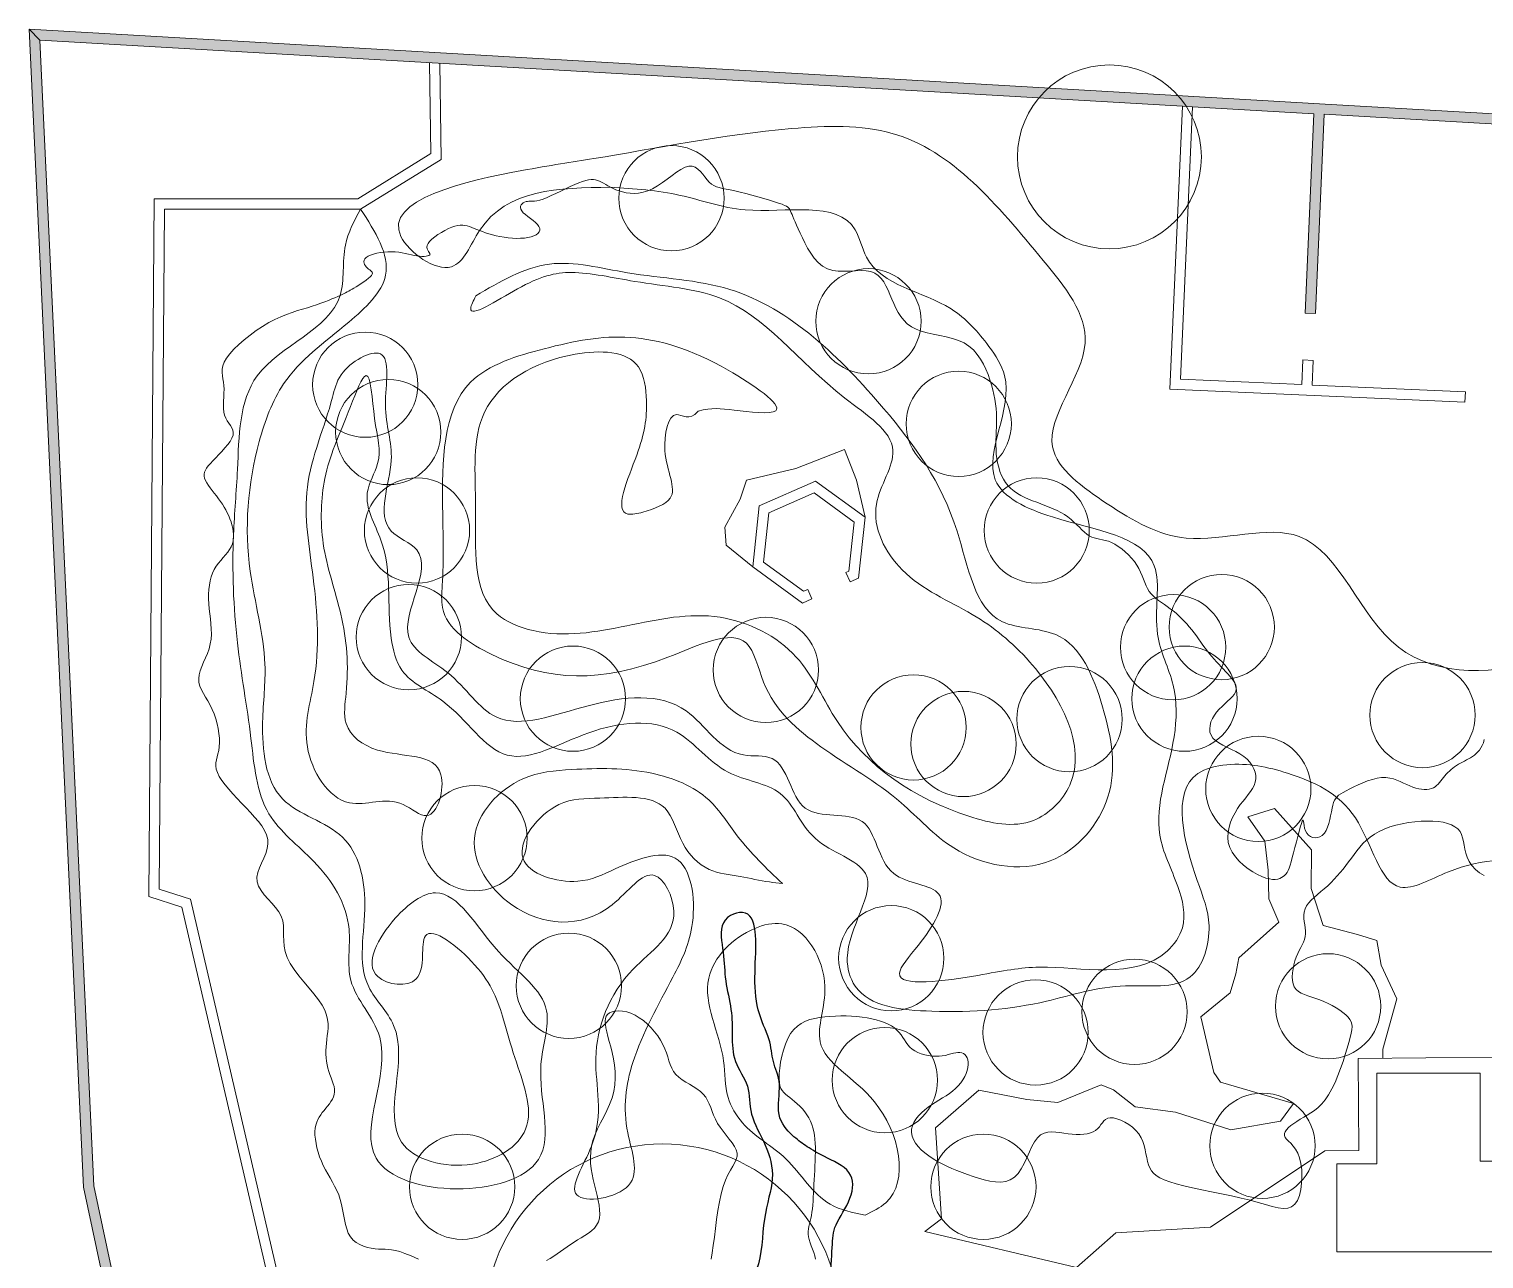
# Model space of a CAD drawing. Header units: inches. Extents: x -96184 to 48361, y -29700 to 243426.
# Drawn here: x -96184 to -58536, y 177492 to 209317 of the extents above; entities that cross this region are included whole.
import ezdxf

# ---------------------------------------------------------------- set-up
doc = ezdxf.new("R2010")
doc.units = ezdxf.units.IN
doc.header["$MEASUREMENT"] = 0
for name, color, linetype, lineweight in [('archi', 7, 'Continuous', 0), ('archiw', 255, 'Continuous', 0), ('plant', 3, 'Continuous', 0), ('road', 50, 'Continuous', 0), ('rock', 30, 'Continuous', 0)]:
    doc.layers.add(name, color=color, linetype=linetype, lineweight=lineweight)
doc.layers.add('water', color=130, linetype='Continuous')

msp = doc.modelspace()

# ---------------------------------------------------------------- hatches: boundary and pattern name
at = {"layer": 'archiw'}
h = msp.add_hatch(color=256, dxfattribs=at)
h.dxf.hatch_style = 1
edge = h.paths.add_edge_path()
edge.add_line((-55001, 125213), (-48668, 126040))
edge.add_line((-48668, 126040), (-47191, 125026))
edge.add_line((-47191, 125026), (-46101, 119827))
edge.add_line((-46101, 119827), (-45840, 119882))
edge.add_line((-45840, 119882), (-46951, 125185))
edge.add_line((-46951, 125185), (-48601, 126319))
edge.add_line((-48601, 126319), (-54906, 125495))
edge.add_line((-54906, 125495), (-55171, 125454))
edge.add_spline(control_points=[(-55171, 125454), (-55175, 125456), (-55179, 125457), (-55184, 125458)], knot_values=[0, 0, 0, 0, 13.502773, 13.502773, 13.502773, 13.502773], degree=3, periodic=0)
edge.add_line((-55184, 125458), (-81520, 122017))
edge.add_line((-81520, 122017), (-82282, 122017))
edge.add_line((-82282, 122017), (-94510, 179383))
edge.add_line((-94510, 179383), (-95903, 209033))
edge.add_line((-95903, 209033), (-96184, 209317))
edge.add_line((-96184, 209317), (-94776, 179349))
edge.add_line((-94776, 179349), (-82499, 121750))
edge.add_line((-82499, 121750), (-81502, 121750))
edge.add_line((-81502, 121750), (-55001, 125213))
h.paths.add_polyline_path([(-52091, 206768), (-62789, 207387), (-66193, 207584), (-85682, 208710), (-96184, 209317), (-95903, 209033), (-66340, 207324), (-66340, 207321), (-66073, 207309), (-62936, 207128), (-63165, 201967), (-62898, 201955), (-62669, 207112), (-52238, 206509), (-52461, 201491), (-52194, 201479), (-51971, 206494), (-48621, 206300), (-48354, 206285), (-42518, 205947), (-20288, 203899), (-20022, 203874), (-13073, 203234), (-12806, 203209), (-12591, 203189), (-8686, 203042), (-8419, 203032), (-3216, 202836), (-3216, 203104), (-8551, 203305), (-12574, 203456), (-12922, 203488), (-20136, 204153), (-42498, 206214), (-48474, 206559)])

# ---------------------------------------------------------------- linework, layer by layer
at = {"layer": 'archi'}
for points in [[(-95903, 209033), (-96184, 209317)], [(-12574, 203456), (-12922, 203488), (-20136, 204153), (-42498, 206214), (-48474, 206559), (-52091, 206768), (-62789, 207387), (-66193, 207584), (-85682, 208710), (-96184, 209317), (-94776, 179349), (-82499, 121750), (-81502, 121750), (-55001, 125213), (-48668, 126040), (-47191, 125026), (-46101, 119827), (-45840, 119882), (-46951, 125185), (-48601, 126319), (-54906, 125495)], [(-52238, 206509), (-62669, 207112), (-62898, 201955), (-63165, 201967), (-62936, 207128), (-66073, 207309), (-66387, 200259), (-63248, 200119), (-63219, 200756), (-62952, 200744), (-62981, 200107), (-59014, 199931), (-59026, 199664), (-63126, 199846), (-66666, 200003), (-66340, 207324), (-95903, 209033), (-94510, 179383), (-82282, 122017)], [(-88056, 168640), (-92236, 186594), (-93087, 186868), (-92947, 204926), (-87681, 204926), (-85792, 206094), (-85822, 208451)], [(-85554, 208435), (-85522, 205946), (-87605, 204658), (-92681, 204658), (-92818, 187062), (-92010, 186802), (-87726, 168402)]]:
    msp.add_lwpolyline(points, dxfattribs=at)
msp.add_lwpolyline([(-75925, 194573), (-76033, 194817), (-76140, 194769), (-77175, 195523), (-77039, 196796), (-75869, 197315), (-74834, 196561), (-74970, 195288), (-75045, 195255), (-74937, 195011), (-74721, 195107), (-74552, 196686), (-75836, 197622), (-77289, 196978), (-77457, 195398), (-76173, 194463)], close=True, dxfattribs=at)
at = {"layer": 'archiw'}
for points in [[(-95903, 209033), (-96184, 209317)], [(-96184, 209317), (-94776, 179349)], [(-52091, 206768), (-62789, 207387), (-66193, 207584), (-85682, 208710), (-96184, 209317), (-95903, 209033), (-66340, 207324), (-66340, 207321), (-66073, 207309), (-62936, 207128), (-63165, 201967), (-62898, 201955), (-62669, 207112), (-52238, 206509)], [(-94510, 179383), (-95903, 209033)], [(-94776, 179349), (-82499, 121750)], [(-82282, 122017), (-94510, 179383)]]:
    msp.add_lwpolyline(points, dxfattribs=at)
at = {"layer": 'plant'}
for centre, radius in [((-68226, 206011), 2380), ((-79561, 204940), 1362), ((-74463, 201756), 1362), ((-87484, 200115), 1362), ((-72127, 199102), 1362), ((-86889, 198890), 1362), ((-86146, 196342), 1362), ((-70109, 196342), 1362), ((-65321, 193843), 1362), ((-86358, 193582), 1362), ((-66579, 193320), 1362), ((-77118, 192733), 1362), ((-82110, 191990), 1362), ((-66285, 191990), 1362), ((-69259, 191460), 1362), ((-60125, 191566), 1362), ((-73295, 191247), 1362), ((-72003, 190817), 1362), ((-64373, 189655), 1362), ((-84659, 188381), 1362), ((-73872, 185273), 1362), ((-82216, 184560), 1362), ((-67577, 183886), 1362), ((-62568, 184029), 1362), ((-70137, 183353), 1362), ((-74038, 182119), 1362), ((-64267, 180420), 1362), ((-84978, 179359), 1362), ((-71489, 179359), 1362), ((-79792, 175881), 4585)]:
    msp.add_circle(centre, radius, dxfattribs=at)
at = {"layer": 'road'}
for points in [[(-74552, 196686), (-74772, 197648), (-75081, 198437), (-76345, 197943), (-77621, 197648), (-77784, 197150), (-78183, 196424), (-78147, 195962), (-77457, 195398)], [(-58288, 182709), (-61790, 182681), (-61771, 180297), (-62656, 180290), (-65609, 178313), (-68063, 178164), (-69079, 177273), (-73007, 178198), (-72571, 178532), (-72726, 180887), (-71609, 181858), (-70366, 181615), (-69560, 181537), (-68444, 181993), (-68123, 181867), (-67560, 181430), (-66519, 181287), (-65082, 180831), (-63801, 181054), (-63460, 181517), (-65354, 182064), (-65529, 182316), (-65859, 183753), (-65102, 184374), (-64956, 184869), (-64878, 185286), (-63846, 186209), (-64099, 186811), (-64118, 187550), (-64209, 188303), (-64643, 188930), (-63953, 189144), (-63000, 188075), (-63010, 187074), (-62699, 186121), (-61804, 185888), (-61309, 185734), (-61192, 185091), (-60792, 184225), (-61153, 182918), (-61151, 182686)], [(-58634, 180025), (-58631, 182296), (-61303, 182296), (-61303, 179952), (-62339, 179952)], [(-58634, 180025), (-56427, 180022), (-56427, 178638)], [(-62339, 179952), (-62339, 177679), (-56982, 177679)]]:
    msp.add_lwpolyline(points, dxfattribs=at)
for points, knots in [([(-47676, 196575), (-48444, 196607), (-50172, 196679), (-53013, 197240), (-54504, 194584), (-56848, 192646), (-61294, 192473), (-62618, 197052), (-66154, 195731), (-68171, 196922), (-70521, 198588), (-68128, 201141), (-70603, 204128), (-72874, 206890), (-77352, 206774), (-80660, 206086), (-83703, 205649), (-87963, 204700), (-85141, 202654), (-84264, 205181), (-82479, 205207), (-81141, 205226), (-80526, 205185), (-79328, 205106), (-77412, 204353), (-74901, 204982), (-74440, 202703), (-72494, 202472), (-71437, 201269), (-70489, 199844), (-71950, 197629), (-69336, 196429), (-66601, 196111), (-67207, 193716), (-66465, 192384), (-66499, 190580), (-67260, 188793), (-66450, 187268), (-66181, 186150), (-67248, 184631), (-69673, 185223), (-71501, 184830), (-74214, 184429), (-73008, 185747), (-72121, 187170), (-74237, 187199), (-74246, 189266), (-76446, 188674), (-76561, 190631), (-78176, 190376), (-79175, 192230), (-81667, 191955), (-84089, 190963), (-85125, 192704), (-87063, 193563), (-85413, 195717), (-87363, 196392), (-86566, 198165), (-87117, 199379), (-86704, 201373), (-88161, 200550), (-88443, 199223), (-89226, 197506), (-88768, 195011), (-88626, 192736), (-89272, 190763), (-88125, 188878), (-86720, 189582), (-85711, 188596), (-85148, 190689), (-87025, 190377), (-88117, 191207), (-87885, 192583), (-88018, 194142), (-88677, 195896), (-88609, 197889), (-88074, 198966), (-87360, 200884), (-87280, 199053), (-86993, 198207), (-87654, 197166), (-86707, 195693), (-86988, 194142), (-86583, 192494), (-85136, 191929), (-83946, 189911), (-81702, 191313), (-79432, 191542), (-78294, 189911), (-76542, 189771), (-76061, 188157), (-73754, 187582), (-75238, 185777), (-74736, 184033), (-72389, 183815), (-70131, 183997), (-68026, 184716), (-65993, 184373), (-65494, 186125), (-66139, 187652), (-66738, 189955), (-64894, 190388), (-63444, 190072), (-61622, 189255), (-61111, 186597), (-59085, 187830), (-56601, 187997), (-55945, 185543), (-54802, 185206), (-54541, 185130), (-53181, 185130), (-51822, 185130), (-50462, 185130)], [0, 0, 0, 0, 2133.043885, 4796.426306, 6624.084019, 9579.913335, 13006.552305, 16458.27042, 19078.408259, 21083.150125, 22911.207852, 25440.550937, 27594.149369, 32178.034303, 34519.485755, 39167.199492, 40863.311156, 44060.678495, 45425.823634, 46494.083201, 49694.687468, 49694.687468, 49694.687468, 51329.967365, 52874.964447, 55470.846227, 56159.838118, 58463.175822, 59700.015484, 60472.701879, 62903.388512, 64489.802467, 67112.760822, 68699.051051, 69938.118773, 71137.851042, 73449.271133, 74708.22528, 75676.619316, 76329.240896, 79311.787522, 80762.549098, 82581.789969, 83369.52035, 84649.344075, 85798.267825, 87216.731202, 88571.806486, 89959.389494, 90630.203237, 92308.454901, 94585.989401, 96741.448572, 98267.980389, 99490.609611, 101525.974006, 102262.173657, 103902.026849, 105205.512411, 106390.108004, 107423.07783, 107983.593963, 110148.517611, 112259.605419, 114672.951962, 116193.777902, 117821.978042, 119067.936417, 119679.780152, 120685.503503, 122268.728744, 123220.420337, 123929.079232, 125767.492531, 127459.749854, 128970.706292, 130743.85126, 131552.590641, 132572.290921, 133622.050849, 134339.58551, 135482.836742, 137771.877854, 138562.599647, 139751.736782, 141704.08335, 143670.694044, 145712.506169, 147227.568591, 148533.257991, 149850.084899, 151281.113565, 153291.143112, 153963.789825, 155837.496804, 158514.292812, 160386.797759, 161897.15024, 163168.082869, 164251.03558, 166736.311931, 167446.931423, 168863.98695, 170755.516807, 172672.976843, 173845.781934, 176031.734691, 178454.152168, 179168.833299, 179168.833299, 179168.833299, 179169.833299, 179169.833299, 179169.833299, 179169.833299]), ([(-80300, 196813), (-80002, 196911), (-79242, 197162), (-79906, 198212), (-79568, 199664), (-79098, 199144), (-78871, 199432), (-78511, 199524), (-78064, 199474), (-76170, 199236), (-79649, 201658), (-81817, 201382), (-85490, 200288), (-85505, 197274), (-85445, 195424), (-85574, 193914), (-83243, 192425), (-80760, 192392), (-77568, 194037), (-77152, 191910), (-75665, 190622), (-73724, 189553), (-72221, 187811), (-69689, 187308), (-67901, 189448), (-68296, 191708), (-69159, 193879), (-71643, 193735), (-72097, 196950), (-74197, 199830), (-77188, 202795), (-80480, 202877), (-82771, 203511), (-84003, 202782), (-84625, 202413), (-84686, 202290), (-84978, 201698), (-83281, 202833), (-82163, 203135), (-80306, 202699), (-77530, 202517), (-75989, 200240), (-73343, 198614), (-74627, 196906), (-73643, 195026), (-71772, 194284), (-69902, 192777), (-68518, 190272), (-70245, 188540), (-72784, 189076), (-75080, 190617), (-76178, 193286), (-79171, 194787), (-81853, 193173), (-84776, 194349), (-84525, 196882), (-84838, 199685), (-82580, 201043), (-80333, 200990), (-80154, 199455), (-80320, 198470), (-81167, 196624), (-80445, 196781), (-80300, 196813)], [0, 0, 0, 0, 714.377988, 1826.689467, 2707.261378, 3305.304819, 3305.304819, 3305.304819, 4222.258074, 5222.198804, 6675.257127, 10979.198726, 12852.457043, 15832.037482, 17651.310224, 18161.22968, 19745.081443, 23830.607204, 25687.039335, 26673.098822, 28677.075969, 30951.499629, 32567.06791, 34827.915162, 36830.881759, 38924.493922, 40924.028601, 42199.232147, 44554.13752, 47874.580729, 52394.44933, 54800.822492, 56624.309586, 58488.755969, 58488.755969, 58488.755969, 58797.76197, 59970.809309, 61287.862521, 62770.028533, 64776.950088, 68504.691289, 70158.508376, 71459.935581, 73100.861259, 75030.086983, 76757.787079, 79768.49435, 80947.165983, 82449.71733, 86214.666298, 87993.163847, 89990.862781, 94340.97207, 95272.342635, 97777.391875, 100018.222201, 102514.515991, 104015.909284, 104814.237618, 106103.3523, 107490.198145, 107840.746126, 107840.746126, 107840.746126, 107840.746126])]:
    msp.add_open_spline(points, degree=3, knots=knots, dxfattribs=at)
for points in [[(-87605, 204658), (-87999, 203728), (-88135, 202427), (-90280, 200345), (-90792, 197924), (-90894, 196240), (-90792, 193431), (-90443, 190963), (-89977, 189007), (-88813, 187773), (-87904, 186027), (-87858, 184700), (-87112, 183234), (-87204, 180099), (-83002, 180068), (-82937, 182517), (-82791, 183910), (-84037, 185449), (-85665, 186965), (-86707, 186306), (-87161, 184796), (-86164, 184737), (-85929, 185851), (-84654, 185104), (-83906, 183682), (-83613, 182700), (-83334, 180853), (-84712, 179944), (-86545, 180515), (-86751, 183535), (-87396, 184532), (-87498, 186687), (-88070, 188402), (-89625, 189398), (-90140, 191386), (-90081, 192881), (-90462, 195285), (-90228, 198642), (-89597, 200137), (-87911, 201735), (-86958, 202951), (-87605, 204658)], [(-76690, 187203), (-77857, 188441), (-78595, 189369), (-80071, 190059), (-82143, 190155), (-83405, 189917), (-84659, 188381), (-83691, 186656), (-81095, 186656), (-80000, 187417), (-79500, 186489), (-80551, 184991), (-81519, 182682), (-81631, 180409), (-82011, 179150), (-80672, 179395), (-80691, 180751), (-80560, 182575), (-79522, 184786), (-79016, 186198), (-79465, 187863), (-81019, 187583), (-81982, 187265), (-83402, 187857), (-82478, 189247), (-81412, 189416), (-79727, 189154), (-79269, 188247), (-78586, 187573), (-77781, 187386), (-77023, 187246), (-76690, 187203)], [(-74550, 178628), (-74017, 178943), (-74308, 181560), (-75713, 183111), (-75592, 184540), (-76707, 186164), (-77406, 186043), (-78598, 184758), (-78211, 182620), (-78097, 181671), (-77726, 181016), (-76596, 180076), (-75457, 178908), (-74550, 178628)]]:
    msp.add_spline(points, degree=3, dxfattribs=at)
at = {"layer": 'rock', "color": 30}
for points in [[(-58525, 190930), (-58550, 190850), (-58580, 190779), (-58614, 190716), (-58651, 190661), (-58692, 190611), (-58736, 190567), (-58782, 190528), (-58831, 190493), (-58881, 190461), (-58932, 190431), (-58985, 190403), (-59038, 190376), (-59091, 190349), (-59143, 190322), (-59195, 190293), (-59245, 190263), (-59293, 190230), (-59340, 190194), (-59385, 190157), (-59428, 190117), (-59470, 190077), (-59510, 190035), (-59548, 189991), (-59584, 189948), (-59618, 189903), (-59652, 189860), (-59686, 189818), (-59721, 189778), (-59759, 189741), (-59800, 189709), (-59844, 189682), (-59894, 189661), (-59950, 189647), (-60012, 189639), (-60078, 189639), (-60148, 189645), (-60222, 189657), (-60298, 189676), (-60376, 189701), (-60455, 189731), (-60534, 189767), (-60616, 189806), (-60699, 189845), (-60786, 189882), (-60877, 189913), (-60973, 189936), (-61075, 189949), (-61185, 189948), (-61301, 189932), (-61423, 189902), (-61547, 189862), (-61671, 189814), (-61790, 189762), (-61904, 189708), (-62008, 189655), (-62100, 189607), (-62178, 189564), (-62242, 189526), (-62295, 189489), (-62337, 189451), (-62372, 189410), (-62400, 189362), (-62424, 189305), (-62444, 189236), (-62463, 189153), (-62482, 189060), (-62502, 188961), (-62525, 188859), (-62551, 188758), (-62582, 188664), (-62620, 188578), (-62665, 188507), (-62719, 188452), (-62778, 188414), (-62842, 188393), (-62906, 188387), (-62969, 188396), (-63027, 188419), (-63079, 188457), (-63122, 188507), (-63153, 188568), (-63175, 188636), (-63190, 188704), (-63200, 188765), (-63208, 188813), (-63215, 188843), (-63225, 188848), (-63240, 188822), (-63260, 188760), (-63287, 188668), (-63318, 188553), (-63353, 188421), (-63388, 188281), (-63425, 188139), (-63460, 188002), (-63494, 187877), (-63524, 187770), (-63552, 187680), (-63578, 187605), (-63604, 187544), (-63631, 187494), (-63661, 187452), (-63693, 187418), (-63729, 187388), (-63771, 187361), (-63818, 187339), (-63873, 187322), (-63936, 187314), (-64007, 187314), (-64087, 187325), (-64178, 187349), (-64280, 187388), (-64393, 187441), (-64513, 187509), (-64635, 187590), (-64755, 187683), (-64867, 187785), (-64968, 187897), (-65051, 188015), (-65113, 188140), (-65150, 188269), (-65163, 188400), (-65155, 188533), (-65130, 188664), (-65090, 188793), (-65038, 188918), (-64977, 189036), (-64911, 189146), (-64841, 189247), (-64770, 189341), (-64700, 189428), (-64635, 189510), (-64575, 189590), (-64523, 189668), (-64482, 189747), (-64454, 189828), (-64440, 189913), (-64441, 190000), (-64457, 190088), (-64488, 190176), (-64532, 190262), (-64591, 190345), (-64664, 190423), (-64751, 190496), (-64850, 190561), (-64959, 190621), (-65072, 190677), (-65186, 190731), (-65295, 190786), (-65395, 190843), (-65482, 190904), (-65551, 190971), (-65598, 191045), (-65625, 191125), (-65632, 191210), (-65623, 191298), (-65599, 191387), (-65561, 191475), (-65511, 191561), (-65452, 191643), (-65385, 191720), (-65313, 191791), (-65240, 191859), (-65168, 191923), (-65102, 191984), (-65043, 192044), (-64995, 192102), (-64962, 192160), (-64946, 192219), (-64946, 192277), (-64959, 192336), (-64984, 192396), (-65019, 192455), (-65062, 192515), (-65111, 192575), (-65165, 192635), (-65221, 192695), (-65278, 192755), (-65337, 192817), (-65397, 192879), (-65457, 192943), (-65517, 193009), (-65577, 193077), (-65635, 193148), (-65693, 193221), (-65750, 193297), (-65806, 193376), (-65863, 193455), (-65919, 193535), (-65977, 193615), (-66036, 193695), (-66097, 193773), (-66160, 193850), (-66225, 193924), (-66292, 193997), (-66360, 194067), (-66431, 194134), (-66503, 194199), (-66577, 194260), (-66652, 194318), (-66729, 194373), (-66805, 194426), (-66880, 194477), (-66954, 194529), (-67023, 194583), (-67088, 194639), (-67147, 194699), (-67198, 194765), (-67242, 194837), (-67280, 194914), (-67314, 194997), (-67348, 195083), (-67382, 195172), (-67421, 195263), (-67465, 195355), (-67518, 195447), (-67582, 195538), (-67654, 195626), (-67734, 195711), (-67819, 195791), (-67907, 195864), (-67997, 195929), (-68086, 195985), (-68173, 196030), (-68255, 196063), (-68334, 196087), (-68409, 196104), (-68481, 196119), (-68550, 196133), (-68618, 196149), (-68683, 196172), (-68747, 196204), (-68810, 196246), (-68873, 196299), (-68938, 196359), (-69004, 196424), (-69072, 196492), (-69145, 196561), (-69221, 196629), (-69303, 196693), (-69392, 196753), (-69485, 196807), (-69583, 196857), (-69685, 196904), (-69789, 196948), (-69895, 196990), (-70001, 197031), (-70108, 197072), (-70214, 197113), (-70318, 197155), (-70418, 197200), (-70516, 197249), (-70608, 197302), (-70695, 197361), (-70775, 197427), (-70848, 197500), (-70913, 197582), (-70969, 197672), (-71018, 197768), (-71059, 197870), (-71093, 197977), (-71120, 198089), (-71140, 198202), (-71154, 198318), (-71162, 198435), (-71165, 198552), (-71164, 198671), (-71161, 198789), (-71156, 198908), (-71152, 199026), (-71149, 199145), (-71149, 199263), (-71153, 199381), (-71161, 199499), (-71174, 199618), (-71192, 199738), (-71215, 199860), (-71244, 199985), (-71278, 200112), (-71319, 200243), (-71367, 200378), (-71423, 200514), (-71487, 200648), (-71562, 200778), (-71649, 200900), (-71748, 201013), (-71861, 201112), (-71989, 201196), (-72133, 201262), (-72288, 201314), (-72451, 201355), (-72618, 201390), (-72784, 201423), (-72944, 201458), (-73095, 201499), (-73232, 201550), (-73352, 201616), (-73457, 201694), (-73547, 201783), (-73625, 201881), (-73693, 201986), (-73753, 202098), (-73808, 202213), (-73858, 202331), (-73907, 202449), (-73957, 202564), (-74009, 202674), (-74067, 202776), (-74133, 202867), (-74209, 202945), (-74297, 203005), (-74400, 203046), (-74519, 203065), (-74652, 203069), (-74794, 203063), (-74943, 203054), (-75094, 203049), (-75244, 203053), (-75389, 203073), (-75525, 203116), (-75649, 203186), (-75762, 203280), (-75864, 203392), (-75955, 203517), (-76037, 203649), (-76110, 203784), (-76174, 203915), (-76231, 204038), (-76280, 204147), (-76323, 204244), (-76360, 204328), (-76392, 204401), (-76419, 204464), (-76441, 204518), (-76460, 204563), (-76476, 204602), (-76489, 204634), (-76503, 204662), (-76521, 204687), (-76546, 204710), (-76582, 204732), (-76632, 204756), (-76700, 204783), (-76788, 204814), (-76898, 204850), (-77028, 204891), (-77171, 204933), (-77323, 204977), (-77479, 205021), (-77634, 205062), (-77782, 205099), (-77919, 205130), (-78040, 205155), (-78147, 205176), (-78241, 205195), (-78324, 205215), (-78398, 205239), (-78465, 205268), (-78526, 205306), (-78584, 205356), (-78640, 205419), (-78695, 205490), (-78752, 205563), (-78812, 205634), (-78876, 205695), (-78946, 205742), (-79024, 205769), (-79111, 205770), (-79208, 205741), (-79314, 205687), (-79427, 205614), (-79546, 205528), (-79669, 205436), (-79795, 205344), (-79921, 205259), (-80048, 205187), (-80172, 205133), (-80293, 205096), (-80410, 205075), (-80524, 205067), (-80632, 205071), (-80734, 205084), (-80830, 205104), (-80918, 205131), (-80999, 205160), (-81073, 205193), (-81141, 205226), (-81204, 205260), (-81262, 205294), (-81318, 205326), (-81371, 205355), (-81422, 205380), (-81473, 205400), (-81526, 205415), (-81581, 205423), (-81641, 205424), (-81707, 205418), (-81781, 205402), (-81864, 205377), (-81959, 205342), (-82065, 205297), (-82181, 205243), (-82303, 205184), (-82427, 205124), (-82551, 205064), (-82670, 205008), (-82781, 204958), (-82881, 204919), (-82968, 204891), (-83042, 204874), (-83105, 204865), (-83159, 204861), (-83206, 204861), (-83248, 204861), (-83287, 204859), (-83324, 204853), (-83361, 204841), (-83396, 204823), (-83427, 204799), (-83451, 204770), (-83466, 204737), (-83471, 204699), (-83462, 204658), (-83437, 204613), (-83395, 204566), (-83340, 204517), (-83276, 204466), (-83208, 204415), (-83141, 204363), (-83079, 204311), (-83027, 204259), (-82990, 204209), (-82971, 204161), (-82970, 204115), (-82987, 204072), (-83018, 204032), (-83065, 203997), (-83124, 203966), (-83195, 203941), (-83277, 203922), (-83368, 203910), (-83466, 203903), (-83569, 203902), (-83676, 203907), (-83785, 203916), (-83893, 203930), (-83999, 203948), (-84101, 203969), (-84196, 203994), (-84286, 204020), (-84371, 204048), (-84451, 204077), (-84526, 204106), (-84596, 204135), (-84663, 204161), (-84727, 204186), (-84787, 204207), (-84846, 204224), (-84905, 204236), (-84964, 204243), (-85027, 204242), (-85093, 204234), (-85165, 204217), (-85244, 204190), (-85331, 204154), (-85422, 204108), (-85514, 204056), (-85604, 204000), (-85687, 203941), (-85760, 203881), (-85819, 203822), (-85861, 203767), (-85883, 203717), (-85888, 203671), (-85881, 203631), (-85865, 203595), (-85846, 203563), (-85827, 203535), (-85814, 203511), (-85809, 203490), (-85818, 203472), (-85838, 203457), (-85870, 203446), (-85912, 203438), (-85962, 203435), (-86018, 203435), (-86081, 203439), (-86148, 203447), (-86219, 203460), (-86292, 203475), (-86369, 203493), (-86449, 203510), (-86532, 203527), (-86619, 203541), (-86709, 203551), (-86802, 203555), (-86899, 203554), (-86997, 203546), (-87093, 203533), (-87185, 203515), (-87270, 203493), (-87347, 203467), (-87411, 203437), (-87461, 203405), (-87496, 203371), (-87515, 203335), (-87522, 203298), (-87517, 203262), (-87504, 203226), (-87483, 203192), (-87458, 203161), (-87429, 203132), (-87398, 203108), (-87369, 203086), (-87342, 203065), (-87320, 203045), (-87306, 203024), (-87300, 203001), (-87306, 202975), (-87325, 202944), (-87359, 202908), (-87405, 202868), (-87461, 202824), (-87523, 202780), (-87588, 202735), (-87655, 202692), (-87718, 202651), (-87777, 202615), (-87828, 202584), (-87872, 202558), (-87913, 202535), (-87952, 202514), (-87992, 202494), (-88034, 202474), (-88081, 202452), (-88135, 202427), (-88197, 202399), (-88269, 202367), (-88349, 202333), (-88437, 202297), (-88533, 202259), (-88635, 202221), (-88744, 202182), (-88860, 202145), (-88981, 202108), (-89107, 202071), (-89240, 202031), (-89377, 201986), (-89520, 201935), (-89668, 201875), (-89822, 201805), (-89980, 201722), (-90142, 201625), (-90305, 201517), (-90465, 201400), (-90618, 201279), (-90760, 201155), (-90886, 201031), (-90993, 200912), (-91077, 200800), (-91134, 200697), (-91169, 200603), (-91185, 200514), (-91187, 200429), (-91180, 200347), (-91167, 200264), (-91153, 200179), (-91143, 200090), (-91139, 199996), (-91141, 199897), (-91146, 199796), (-91151, 199695), (-91154, 199595), (-91152, 199498), (-91143, 199407), (-91124, 199324), (-91094, 199249), (-91055, 199181), (-91014, 199118), (-90973, 199058), (-90938, 198999), (-90912, 198939), (-90900, 198875), (-90907, 198806), (-90936, 198731), (-90983, 198649), (-91045, 198564), (-91117, 198477), (-91196, 198390), (-91277, 198305), (-91356, 198224), (-91430, 198148), (-91493, 198079), (-91547, 198017), (-91590, 197959), (-91622, 197904), (-91644, 197852), (-91654, 197800), (-91653, 197747), (-91641, 197692), (-91618, 197634), (-91586, 197573), (-91545, 197509), (-91498, 197443), (-91447, 197375), (-91393, 197305), (-91338, 197235), (-91284, 197164), (-91232, 197092), (-91183, 197021), (-91137, 196948), (-91095, 196875), (-91055, 196801), (-91019, 196725), (-90987, 196648), (-90958, 196569), (-90934, 196488), (-90915, 196405), (-90901, 196322), (-90894, 196240), (-90895, 196157), (-90905, 196077), (-90924, 195998), (-90954, 195923), (-90994, 195850), (-91044, 195780), (-91100, 195710), (-91160, 195640), (-91222, 195569), (-91283, 195494), (-91340, 195415), (-91391, 195330), (-91435, 195239), (-91470, 195140), (-91498, 195036), (-91518, 194927), (-91532, 194813), (-91538, 194694), (-91539, 194572), (-91533, 194446), (-91521, 194318), (-91507, 194188), (-91492, 194057), (-91478, 193925), (-91470, 193793), (-91468, 193663), (-91475, 193534), (-91495, 193407), (-91528, 193283), (-91571, 193163), (-91620, 193046), (-91670, 192932), (-91717, 192821), (-91757, 192713), (-91785, 192609), (-91796, 192509), (-91788, 192412), (-91763, 192317), (-91724, 192222), (-91674, 192127), (-91618, 192030), (-91559, 191930), (-91499, 191824), (-91443, 191713), (-91394, 191594), (-91351, 191470), (-91317, 191343), (-91290, 191216), (-91271, 191090), (-91260, 190968), (-91257, 190853), (-91264, 190747), (-91278, 190651), (-91297, 190564), (-91318, 190482), (-91336, 190404), (-91349, 190328), (-91351, 190249), (-91339, 190167), (-91310, 190077), (-91262, 189980), (-91194, 189874), (-91112, 189762), (-91017, 189645), (-90912, 189526), (-90801, 189404), (-90687, 189282), (-90571, 189161), (-90458, 189042), (-90351, 188925), (-90252, 188810), (-90165, 188695), (-90093, 188580), (-90040, 188465), (-90008, 188348), (-90002, 188230), (-90022, 188109), (-90062, 187986), (-90114, 187862), (-90171, 187737), (-90225, 187613), (-90267, 187490), (-90289, 187370), (-90284, 187252), (-90247, 187137), (-90182, 187025), (-90097, 186914), (-90001, 186805), (-89901, 186695), (-89806, 186585), (-89722, 186473), (-89658, 186358), (-89620, 186240), (-89602, 186118), (-89597, 185992), (-89597, 185862), (-89596, 185727), (-89585, 185588), (-89558, 185443), (-89507, 185294), (-89428, 185139), (-89324, 184980), (-89203, 184820), (-89073, 184660), (-88940, 184502), (-88813, 184348), (-88698, 184199), (-88603, 184059), (-88533, 183927), (-88486, 183803), (-88458, 183686), (-88446, 183576), (-88446, 183471), (-88455, 183369), (-88467, 183270), (-88480, 183173), (-88491, 183076), (-88499, 182980), (-88502, 182885), (-88502, 182791), (-88497, 182698), (-88487, 182607), (-88472, 182517), (-88452, 182430), (-88427, 182344), (-88398, 182261), (-88368, 182181), (-88339, 182102), (-88313, 182026), (-88293, 181953), (-88280, 181882), (-88278, 181814), (-88287, 181748), (-88307, 181685), (-88336, 181623), (-88372, 181563), (-88413, 181505), (-88458, 181447), (-88505, 181391), (-88551, 181334), (-88596, 181278), (-88638, 181220), (-88677, 181160), (-88711, 181097), (-88740, 181029), (-88763, 180956), (-88779, 180876), (-88786, 180789), (-88786, 180693), (-88776, 180590), (-88759, 180481), (-88735, 180368), (-88703, 180253), (-88665, 180137), (-88620, 180022), (-88570, 179909), (-88515, 179800), (-88456, 179693), (-88395, 179588), (-88335, 179482), (-88277, 179375), (-88222, 179265), (-88173, 179150), (-88132, 179030), (-88099, 178904), (-88072, 178773), (-88049, 178641), (-88025, 178511), (-87998, 178385), (-87965, 178266), (-87923, 178157), (-87868, 178062), (-87799, 177981), (-87718, 177915), (-87627, 177862), (-87530, 177821), (-87430, 177790), (-87329, 177769), (-87231, 177755), (-87139, 177747), (-87054, 177743), (-86973, 177741), (-86892, 177737), (-86804, 177728), (-86706, 177711), (-86591, 177681), (-86457, 177636), (-86296, 177573), (-86108, 177489)], [(-75829, 177486), (-75852, 177575), (-75880, 177662), (-75911, 177748), (-75943, 177831), (-75972, 177912), (-75996, 177990), (-76013, 178064), (-76021, 178134), (-76021, 178201), (-76014, 178267), (-76002, 178333), (-75987, 178400), (-75970, 178469), (-75953, 178541), (-75937, 178618), (-75924, 178702), (-75913, 178790), (-75904, 178885), (-75897, 178984), (-75891, 179088), (-75885, 179195), (-75879, 179307), (-75874, 179422), (-75867, 179540), (-75860, 179660), (-75853, 179782), (-75847, 179904), (-75841, 180025), (-75838, 180144), (-75836, 180261), (-75837, 180375), (-75840, 180485), (-75848, 180590), (-75859, 180692), (-75876, 180790), (-75898, 180883), (-75926, 180974), (-75961, 181060), (-76004, 181144), (-76055, 181223), (-76112, 181300), (-76174, 181372), (-76239, 181441), (-76306, 181505), (-76373, 181564), (-76439, 181619), (-76501, 181668), (-76559, 181712), (-76611, 181755), (-76657, 181799), (-76696, 181848), (-76728, 181906), (-76752, 181975), (-76768, 182060), (-76774, 182164), (-76772, 182288), (-76759, 182429), (-76737, 182581), (-76705, 182739), (-76663, 182898), (-76610, 183051), (-76548, 183194), (-76476, 183321), (-76393, 183428), (-76301, 183515), (-76201, 183586), (-76092, 183641), (-75976, 183684), (-75854, 183715), (-75727, 183739), (-75595, 183756), (-75459, 183768), (-75320, 183776), (-75180, 183780), (-75040, 183780), (-74900, 183775), (-74763, 183765), (-74629, 183751), (-74500, 183732), (-74377, 183708), (-74260, 183680), (-74150, 183647), (-74048, 183609), (-73953, 183567), (-73868, 183520), (-73791, 183469), (-73725, 183413), (-73668, 183353), (-73619, 183290), (-73575, 183225), (-73533, 183160), (-73491, 183095), (-73445, 183033), (-73394, 182975), (-73334, 182922), (-73264, 182875), (-73185, 182834), (-73099, 182800), (-73008, 182773), (-72914, 182753), (-72819, 182741), (-72726, 182735), (-72636, 182737), (-72552, 182746), (-72473, 182760), (-72399, 182778), (-72329, 182796), (-72265, 182813), (-72205, 182827), (-72149, 182835), (-72096, 182835), (-72048, 182826), (-72004, 182807), (-71965, 182779), (-71933, 182742), (-71907, 182697), (-71889, 182645), (-71879, 182586), (-71879, 182519), (-71888, 182447), (-71907, 182371), (-71936, 182291), (-71973, 182210), (-72020, 182128), (-72074, 182048), (-72137, 181972), (-72207, 181900), (-72284, 181833), (-72367, 181772), (-72455, 181713), (-72546, 181656), (-72640, 181600), (-72734, 181542), (-72828, 181482), (-72920, 181417), (-73008, 181347), (-73092, 181273), (-73167, 181194), (-73233, 181111), (-73287, 181026), (-73326, 180938), (-73349, 180849), (-73352, 180759), (-73335, 180668), (-73299, 180578), (-73245, 180489), (-73177, 180402), (-73095, 180317), (-73002, 180235), (-72900, 180156), (-72791, 180082), (-72677, 180013), (-72558, 179949), (-72434, 179888), (-72306, 179831), (-72174, 179777), (-72038, 179725), (-71899, 179675), (-71756, 179627), (-71611, 179580), (-71465, 179537), (-71319, 179504), (-71177, 179483), (-71041, 179478), (-70912, 179494), (-70793, 179534), (-70686, 179603), (-70592, 179701), (-70509, 179824), (-70434, 179963), (-70365, 180111), (-70299, 180259), (-70233, 180400), (-70164, 180525), (-70089, 180628), (-70007, 180701), (-69917, 180748), (-69822, 180773), (-69722, 180781), (-69618, 180776), (-69511, 180762), (-69404, 180745), (-69296, 180729), (-69189, 180717), (-69085, 180711), (-68985, 180711), (-68889, 180718), (-68800, 180731), (-68718, 180752), (-68646, 180781), (-68583, 180818), (-68531, 180863), (-68487, 180914), (-68448, 180966), (-68410, 181017), (-68370, 181064), (-68325, 181103), (-68271, 181130), (-68204, 181143), (-68123, 181139), (-68031, 181118), (-67931, 181082), (-67828, 181033), (-67725, 180971), (-67628, 180898), (-67540, 180816), (-67464, 180726), (-67406, 180629), (-67361, 180527), (-67327, 180423), (-67302, 180318), (-67281, 180214), (-67262, 180113), (-67242, 180017), (-67217, 179927), (-67185, 179847), (-67142, 179774), (-67086, 179708), (-67013, 179647), (-66921, 179591), (-66806, 179537), (-66666, 179486), (-66497, 179436), (-66299, 179386), (-66076, 179335), (-65835, 179283), (-65582, 179231), (-65325, 179178), (-65069, 179123), (-64821, 179067), (-64589, 179010), (-64377, 178952), (-64185, 178897), (-64014, 178850), (-63862, 178816), (-63728, 178800), (-63612, 178806), (-63514, 178840), (-63431, 178906), (-63364, 179007), (-63311, 179137), (-63274, 179290), (-63252, 179456), (-63244, 179628), (-63250, 179799), (-63271, 179961), (-63306, 180106), (-63353, 180229), (-63410, 180330), (-63472, 180413), (-63534, 180483), (-63592, 180541), (-63642, 180592), (-63679, 180638), (-63699, 180684), (-63699, 180733), (-63679, 180783), (-63643, 180835), (-63592, 180889), (-63528, 180943), (-63455, 180997), (-63374, 181051), (-63288, 181105), (-63198, 181157), (-63106, 181211), (-63012, 181269), (-62919, 181336), (-62825, 181413), (-62732, 181504), (-62642, 181612), (-62554, 181740), (-62469, 181889), (-62389, 182056), (-62314, 182234), (-62244, 182418), (-62180, 182602), (-62122, 182780), (-62071, 182946), (-62028, 183096), (-61993, 183224), (-61967, 183332), (-61951, 183423), (-61945, 183502), (-61952, 183570), (-61970, 183631), (-62002, 183689), (-62049, 183746), (-62110, 183805), (-62183, 183866), (-62268, 183927), (-62362, 183988), (-62462, 184046), (-62567, 184101), (-62675, 184151), (-62782, 184196), (-62889, 184234), (-62992, 184268), (-63089, 184300), (-63180, 184334), (-63263, 184371), (-63335, 184414), (-63395, 184466), (-63442, 184530), (-63473, 184607), (-63491, 184695), (-63497, 184792), (-63491, 184895), (-63476, 185000), (-63454, 185105), (-63425, 185208), (-63391, 185304), (-63354, 185393), (-63315, 185474), (-63277, 185550), (-63240, 185623), (-63208, 185692), (-63181, 185761), (-63162, 185831), (-63152, 185903), (-63153, 185979), (-63161, 186057), (-63173, 186138), (-63185, 186220), (-63194, 186303), (-63196, 186386), (-63188, 186468), (-63165, 186547), (-63125, 186625), (-63071, 186700), (-63004, 186774), (-62927, 186848), (-62843, 186921), (-62755, 186996), (-62666, 187072), (-62577, 187150), (-62492, 187232), (-62410, 187316), (-62331, 187402), (-62255, 187491), (-62180, 187581), (-62108, 187674), (-62036, 187767), (-61965, 187862), (-61894, 187958), (-61822, 188053), (-61746, 188146), (-61665, 188238), (-61577, 188325), (-61479, 188408), (-61371, 188485), (-61250, 188555), (-61116, 188617), (-60969, 188671), (-60814, 188717), (-60653, 188754), (-60489, 188784), (-60324, 188805), (-60163, 188819), (-60006, 188824), (-59858, 188821), (-59720, 188810), (-59592, 188790), (-59476, 188761), (-59373, 188723), (-59284, 188676), (-59211, 188619), (-59154, 188552), (-59114, 188476), (-59086, 188390), (-59067, 188298), (-59050, 188200), (-59032, 188097), (-59007, 187992), (-58971, 187885), (-58918, 187778), (-58845, 187672), (-58753, 187573), (-58646, 187485), (-58526, 187412)], [(-82794, 177450), (-82697, 177505), (-82604, 177562), (-82516, 177622), (-82430, 177682), (-82345, 177744), (-82260, 177805), (-82173, 177866), (-82083, 177925), (-81990, 177983), (-81895, 178039), (-81801, 178097), (-81711, 178157), (-81629, 178221), (-81556, 178290), (-81497, 178367), (-81453, 178452), (-81426, 178547), (-81416, 178651), (-81419, 178763), (-81433, 178881), (-81456, 179006), (-81485, 179136), (-81518, 179270), (-81551, 179406), (-81584, 179545), (-81613, 179685), (-81636, 179827), (-81652, 179970), (-81658, 180115), (-81651, 180261), (-81631, 180409), (-81594, 180558), (-81539, 180709), (-81471, 180861), (-81395, 181015), (-81314, 181171), (-81235, 181330), (-81162, 181491), (-81099, 181656), (-81052, 181823), (-81025, 181994), (-81016, 182166), (-81021, 182338), (-81039, 182507), (-81065, 182672), (-81098, 182831), (-81134, 182981), (-81170, 183121), (-81204, 183249), (-81233, 183365), (-81256, 183469), (-81271, 183561), (-81276, 183642), (-81269, 183713), (-81248, 183772), (-81212, 183821), (-81160, 183860), (-81093, 183889), (-81013, 183905), (-80922, 183910), (-80824, 183902), (-80719, 183882), (-80611, 183847), (-80502, 183798), (-80393, 183734), (-80287, 183658), (-80184, 183570), (-80087, 183474), (-79997, 183371), (-79915, 183263), (-79842, 183152), (-79782, 183041), (-79733, 182931), (-79693, 182823), (-79659, 182717), (-79627, 182616), (-79593, 182519), (-79554, 182428), (-79507, 182343), (-79447, 182265), (-79373, 182195), (-79287, 182130), (-79192, 182070), (-79094, 182011), (-78995, 181953), (-78900, 181892), (-78812, 181828), (-78737, 181757), (-78675, 181679), (-78625, 181595), (-78583, 181504), (-78546, 181409), (-78510, 181310), (-78470, 181208), (-78425, 181104), (-78369, 181000), (-78302, 180897), (-78225, 180794), (-78145, 180693), (-78066, 180594), (-77993, 180497), (-77931, 180404), (-77886, 180314), (-77861, 180229), (-77861, 180148), (-77883, 180068), (-77921, 179984), (-77973, 179892), (-78034, 179789), (-78099, 179670), (-78163, 179531), (-78223, 179367), (-78276, 179178), (-78320, 178967), (-78359, 178741), (-78393, 178509), (-78423, 178277), (-78451, 178051), (-78478, 177840), (-78506, 177651), (-78535, 177488)]]:
    msp.add_lwpolyline(points, dxfattribs=at)
at = {"layer": 'water'}
msp.add_open_spline([(-54541, 182296), (-54718, 182770), (-55070, 183715), (-54717, 184659), (-54541, 185130), (-53959, 186856), (-52992, 188209), (-51510, 189304), (-49770, 189755), (-48803, 189239), (-47615, 189239), (-47615, 187822), (-49126, 187092), (-50560, 187092), (-51317, 186792), (-51317, 185130), (-51574, 181189), (-50930, 179643), (-50028, 179450), (-48868, 179450), (-46999, 180094), (-45968, 179836), (-44550, 179514), (-42617, 179901), (-41070, 179128), (-39524, 179385), (-38944, 179772), (-37913, 179772), (-35013, 179901), (-32951, 179707), (-32305, 180977), (-30763, 181087), (-29173, 180967), (-27804, 180809), (-26894, 181137), (-25806, 180783), (-24238, 180834), (-23352, 181182), (-22594, 180354), (-20713, 180684), (-20612, 179875), (-20561, 179091), (-20156, 178282), (-19726, 178206), (-18942, 177827), (-18774, 177177), (-19203, 176797), (-18454, 176192), (-18184, 176024), (-17914, 175855), (-17645, 175687), (-17310, 175391), (-16975, 175095), (-16640, 174798), (-17298, 174055), (-17955, 173312), (-18613, 172568), (-18689, 173180), (-18765, 173791), (-18840, 174403), (-19051, 174618), (-19262, 174833), (-19473, 175048), (-19938, 175189), (-20734, 175926), (-21330, 176402), (-22693, 176986), (-23796, 177310), (-25094, 176856), (-26456, 176596), (-28208, 176986), (-29895, 176856), (-33204, 176791), (-33983, 177050), (-35086, 177310), (-36643, 177180), (-38330, 177180), (-39871, 177349), (-41778, 177985), (-42699, 177826), (-43914, 177058), (-45792, 176726), (-46948, 177024), (-47474, 177709), (-51152, 176925), (-51152, 176925), (-51345, 175750), (-50792, 174454), (-51437, 172057), (-51628, 169235), (-51592, 168866), (-51477, 167658), (-49353, 167061), (-49276, 165640), (-49245, 165077), (-49161, 162696), (-49077, 160314), (-48992, 157933), (-47829, 157510), (-44712, 156376), (-39989, 156860), (-36673, 157459), (-35463, 157522), (-35356, 157526), (-35059, 157542), (-33752, 157605), (-33131, 157567), (-32178, 157653), (-31095, 157783), (-30488, 157610), (-29405, 157350), (-28452, 157437), (-27109, 157220), (-26849, 156960), (-26199, 156874), (-24986, 157090), (-23946, 157523), (-21160, 158345), (-21160, 158345), (-19916, 158303), (-19180, 158433), (-18270, 158562), (-17533, 158433), (-17793, 157696), (-17143, 157047), (-17317, 155878), (-17247, 155665), (-17639, 155739), (-18294, 155549), (-18632, 155390), (-19912, 155496), (-22475, 155112), (-22796, 154991), (-23508, 154978), (-24413, 154978), (-25511, 154429), (-25923, 153949), (-27021, 153606), (-28119, 153949), (-29080, 154155), (-29972, 154018), (-30864, 154155), (-31894, 154155), (-32580, 153469), (-33404, 152646), (-34022, 151891), (-35051, 151068), (-36934, 151286), (-37621, 151500), (-37492, 150342), (-37192, 150042), (-36848, 149227), (-37192, 148970), (-37535, 148241), (-36720, 147726), (-37020, 146997), (-36977, 145624), (-37750, 145024), (-37836, 143823), (-37235, 141764), (-38136, 141035), (-38136, 138976), (-37878, 138076), (-37192, 137690), (-37363, 136575), (-38050, 136017), (-37449, 135031), (-37278, 134216), (-37492, 133615), (-37363, 133229), (-37363, 132157), (-38050, 131900), (-37664, 131471), (-37106, 130827), (-36505, 130827), (-35733, 130827), (-35289, 130085), (-35289, 130085), (-34682, 129100), (-33737, 128622), (-33604, 128250), (-33099, 128197), (-32727, 127692), (-32753, 126683), (-32540, 126417), (-32487, 125913), (-32487, 125514), (-32328, 124983), (-32275, 124717), (-32408, 124478), (-32886, 124106), (-32886, 123841), (-32408, 123230), (-32168, 123336), (-31610, 123522), (-31371, 122990), (-31637, 122459), (-31264, 121875), (-30733, 121981), (-30387, 121742), (-29856, 121768), (-29324, 121901), (-28340, 120998), (-27365, 120862), (-26322, 121678), (-26322, 121678), (-25989, 122348), (-25862, 122729), (-25692, 123069), (-26031, 123662), (-25989, 124425), (-25862, 124892), (-26286, 125570), (-25777, 126206), (-26244, 127648), (-25734, 127733), (-24377, 127987), (-23825, 127945), (-22425, 127436), (-21491, 127012), (-20176, 126927), (-19582, 127266), (-18776, 126588), (-17588, 125655), (-16951, 126164), (-16527, 126122), (-16060, 125189), (-15933, 124765), (-15466, 124298), (-14999, 123789), (-14405, 123238), (-14363, 122729), (-14023, 121712), (-14236, 120821), (-14151, 119591), (-13514, 119083), (-13641, 118447), (-14278, 117090), (-13557, 116623), (-12708, 116538), (-11393, 116623), (-10417, 116242), (-9144, 116114), (-8635, 115266), (-7828, 114715), (-7149, 114206), (-6993, 112336), (-7701, 112256), (-8677, 112722), (-9738, 112383), (-10502, 112425), (-11096, 112171), (-11647, 112128), (-13047, 112128), (-13387, 111747), (-14108, 111577), (-14490, 112001), (-15636, 112001), (-16187, 111450), (-16909, 111959), (-17800, 111068), (-18054, 110899), (-18691, 110602), (-19836, 109669), (-22043, 110093), (-22085, 110687), (-22255, 111620), (-21661, 111916), (-20770, 112595), (-20515, 113104), (-21491, 113824), (-22382, 113782), (-23104, 114249), (-25852, 113978), (-25852, 113978), (-26523, 113830), (-27240, 113746), (-27282, 113240), (-27789, 113113), (-28633, 113324), (-29139, 113282), (-29561, 113029), (-29687, 112186), (-29645, 111722), (-28422, 110963), (-28506, 110415), (-28548, 109867), (-28801, 109825), (-29856, 110204), (-31122, 109656), (-30700, 109234), (-31164, 108433), (-31333, 107759), (-31797, 107548), (-32261, 107506), (-32767, 108180), (-33991, 107970), (-34497, 107843), (-35678, 107970), (-35721, 107421), (-36607, 107506), (-36733, 108180), (-36902, 108728), (-36502, 109662), (-35997, 110082), (-35744, 110293), (-35744, 111471), (-34944, 111682), (-34986, 112271), (-35155, 112607), (-36039, 112565), (-36292, 112860), (-37639, 112986), (-38060, 113323), (-38902, 113365), (-39703, 113575), (-39745, 113954), (-41303, 114501), (-41176, 115006), (-42019, 115385), (-42313, 115764), (-42229, 116353), (-41934, 116858), (-41513, 116942), (-40797, 116563), (-40250, 116774), (-39829, 116227), (-39029, 116311), (-37850, 116563), (-36481, 116608), (-35786, 116269), (-35365, 116647), (-35239, 117321), (-35537, 118538), (-34439, 118709), (-34523, 119130), (-35760, 119381), (-35744, 120435), (-35702, 120645), (-35997, 121066), (-36460, 121108), (-37218, 121445), (-37302, 121866), (-37429, 122497), (-37597, 122960), (-37639, 123381), (-37513, 123886), (-37176, 124012), (-37176, 124601), (-38899, 126410), (-38899, 126410), (-40272, 127069), (-42069, 126714), (-43146, 126921), (-43725, 127500), (-43725, 128617), (-43849, 129279), (-43974, 130313), (-44636, 130561), (-45795, 131058), (-46209, 131802), (-46499, 132257), (-46913, 132919), (-46913, 133788), (-46126, 134409), (-46582, 134822), (-47492, 135567), (-47409, 136394), (-48059, 137674), (-47935, 138542), (-47357, 139574), (-46737, 140854), (-46820, 141473), (-47729, 141845), (-47894, 141845), (-48844, 142134), (-49340, 142671), (-49547, 143785), (-49505, 144487), (-49340, 145354), (-49629, 145891), (-49629, 146676), (-48844, 147047), (-48844, 147749), (-49918, 147378), (-50332, 147873), (-50414, 148740), (-50290, 149896), (-50587, 151206), (-50639, 151490), (-50975, 151748), (-50949, 152187), (-50846, 152652), (-51285, 152936), (-51517, 153504), (-51931, 153994), (-52422, 154872), (-52525, 155544), (-52473, 155879), (-52345, 156571), (-52226, 156812), (-52152, 156965), (-52260, 157361), (-52700, 158544), (-54800, 159415), (-57417, 160106), (-59850, 158898), (-61716, 159133), (-62470, 159051), (-62556, 159004), (-62789, 158881), (-63035, 158500), (-63724, 158551), (-64080, 158220), (-64106, 157838), (-64437, 157329), (-64590, 156717), (-65177, 157176), (-65279, 156717), (-65381, 156284), (-65738, 155978), (-66094, 155825), (-66834, 156004), (-67344, 155953), (-67395, 155876), (-67522, 157091), (-67675, 157856), (-68185, 157907), (-68805, 157778), (-68849, 157478), (-68933, 157383), (-69907, 157224), (-70880, 157065), (-71853, 156906), (-71958, 157548), (-72063, 158190), (-72168, 158832), (-75127, 158349), (-78086, 157866), (-81044, 157383), (-80975, 156757), (-80905, 156131), (-80836, 155505), (-82304, 155287), (-83771, 155068), (-85239, 154850), (-85120, 154130), (-85001, 153410), (-84882, 152691), (-85186, 152626), (-85489, 152562), (-85792, 152497), (-86167, 154260), (-86542, 156024), (-86917, 157787), (-86874, 157800), (-86831, 157813), (-86787, 157826), (-84934, 158466), (-84121, 158953), (-83025, 158750), (-81928, 158750), (-81156, 159359), (-81197, 160049), (-80385, 160455), (-79613, 160698), (-78516, 160698), (-78232, 161875), (-78232, 163052), (-77541, 163986), (-78029, 164595), (-77298, 165447), (-77541, 166056), (-77298, 167193), (-77663, 168086), (-78110, 169263), (-78882, 169628), (-79085, 170318), (-79735, 170927), (-80506, 171414), (-80588, 171820), (-80019, 172226), (-79125, 172388), (-78922, 172672), (-78922, 173241), (-78963, 173809), (-78719, 174133), (-78597, 175148), (-78434, 175406), (-78068, 176421), (-77216, 177071), (-77216, 178613), (-76850, 179587), (-77094, 180440), (-77581, 181251), (-77500, 181982), (-77987, 182591), (-77987, 183281), (-77987, 183930), (-78190, 184702), (-78190, 185392), (-78393, 186285), (-77540, 186609), (-77337, 185919), (-77419, 184905), (-77378, 183890), (-76972, 183159), (-76972, 182591), (-76687, 182063), (-76891, 181170), (-76403, 180643), (-76119, 180440), (-75672, 180156), (-74819, 179790), (-74860, 179060), (-75388, 178329), (-75388, 177882), (-75469, 176827), (-75307, 175975), (-75388, 175244), (-75794, 174270), (-76241, 173255), (-76647, 172565), (-76647, 171632), (-76525, 170942), (-76159, 170333), (-75225, 170779), (-74250, 170698), (-73682, 170982), (-73357, 170860), (-73154, 170130), (-72829, 169805), (-72017, 169440), (-71692, 169521), (-71529, 170130), (-70879, 170495), (-70108, 170130), (-69092, 170414), (-68889, 170373), (-68767, 169440), (-68483, 168993), (-68239, 168344), (-66899, 168019), (-66168, 168303), (-65152, 168303), (-64990, 167654), (-65965, 167207), (-66208, 166598), (-65680, 165908), (-65152, 165705), (-64462, 166071), (-63893, 165543), (-64299, 165178), (-64381, 164244), (-63853, 164001), (-63121, 163554), (-62431, 164163), (-61578, 164082), (-61746, 163195), (-61766, 162760), (-61651, 162578), (-61405, 162335), (-60162, 161307), (-57580, 161329), (-54187, 160978), (-53717, 163312), (-53245, 164263), (-52983, 164770), (-53006, 165321), (-53071, 166863), (-53611, 168316), (-53959, 169251), (-53894, 171141), (-53185, 172107), (-54023, 173718), (-53443, 174877), (-53185, 176294), (-53250, 177582), (-52670, 178290), (-52863, 180287), (-53508, 181253), (-54541, 182296)], degree=3, knots=[0, 0, 0, 0, 1463.579902, 2919.556624, 2919.556624, 2919.556624, 2920.556624, 2921.556624, 2922.556624, 2923.556624, 2924.556624, 2925.556624, 2926.556624, 2927.556624, 2928.556624, 2928.556624, 2928.556624, 2929.556624, 2930.556624, 2931.556624, 2932.556624, 2933.556624, 2934.556624, 2935.556624, 2936.556624, 2937.556624, 2938.556624, 2939.556624, 2940.556624, 2941.556624, 2942.556624, 2943.556624, 2944.556624, 2945.556624, 2946.556624, 2947.556624, 2948.556624, 2949.556624, 2950.556624, 2951.556624, 2952.556624, 2953.556624, 2954.556624, 2955.556624, 2956.556624, 2957.556624, 2958.416311, 2958.416311, 2958.416311, 2959.416311, 2959.416311, 2959.416311, 2960.416311, 2960.416311, 2960.416311, 2961.416311, 2961.416311, 2961.416311, 2962.416311, 2962.416311, 2962.416311, 2963.416311, 2963.416311, 2963.416311, 2964.17127, 2965.17127, 2966.17127, 2967.17127, 2968.17127, 2969.17127, 2970.17127, 2971.17127, 2972.17127, 2973.17127, 2974.17127, 2975.17127, 2976.17127, 2977.17127, 2978.17127, 2979.17127, 2980.17127, 2981.17127, 2982.17127, 2983.17127, 2984.17127, 2985.17127, 2986.17127, 2987.17127, 2988.17127, 2988.17127, 2988.17127, 4048.215572, 6451.670954, 8029.042628, 8029.042628, 8029.042628, 8030.042628, 8030.042628, 8030.042628, 11336.504035, 16886.619756, 20443.431499, 20448.097128, 20448.097128, 20448.097128, 20448.782032, 20449.782032, 20450.782032, 20451.782032, 20452.782032, 20453.782032, 20454.782032, 20455.782032, 20456.782032, 20457.782032, 20458.782032, 20459.782032, 20459.782032, 20459.782032, 20460.782032, 20461.782032, 20462.782032, 20463.782032, 20464.782032, 20465.782032, 20466.782032, 20467.782032, 20468.782032, 20469.782032, 20470.782032, 20471.782032, 20471.782032, 20471.782032, 20472.417894, 20473.417894, 20474.417894, 20475.417894, 20476.417894, 20477.417894, 20478.417894, 20479.417894, 20480.417894, 20481.417894, 20482.417894, 20483.417894, 20484.417894, 20485.417894, 20486.417894, 20487.417894, 20488.417894, 20489.417894, 20490.417894, 20491.417894, 20492.417894, 20493.417894, 20494.417894, 20495.417894, 20496.417894, 20497.417894, 20498.417894, 20499.417894, 20499.417894, 20499.417894, 20500.417894, 20501.417894, 20502.417894, 20503.417894, 20504.417894, 20505.417894, 20506.417894, 20507.417894, 20508.417894, 20509.417894, 20510.417894, 20511.417894, 20512.417894, 20512.417894, 20512.417894, 20513.417894, 20514.417894, 20515.417894, 20516.417894, 20517.417894, 20518.417894, 20519.417894, 20520.417894, 20521.417894, 20522.417894, 20523.417894, 20524.417894, 20525.417894, 20526.417894, 20527.417894, 20528.417894, 20529.417894, 20530.417894, 20531.417894, 20532.417894, 20533.417894, 20534.417894, 20535.417894, 20536.417894, 20537.417894, 20537.417894, 20537.417894, 20538.417894, 20539.417894, 20540.417894, 20541.417894, 20542.417894, 20543.417894, 20544.417894, 20545.417894, 20546.417894, 20547.417894, 20548.417894, 20549.417894, 20550.417894, 20551.417894, 20552.417894, 20553.417894, 20554.417894, 20555.417894, 20556.417894, 20557.417894, 20558.417894, 20559.417894, 20560.417894, 20561.417894, 20562.417894, 20563.417894, 20564.417894, 20565.417894, 20566.417894, 20567.417894, 20568.417894, 20569.417894, 20570.417894, 20571.417894, 20572.417894, 20573.417894, 20574.417894, 20575.417894, 20576.417894, 20577.417894, 20578.417894, 20579.417894, 20580.417894, 20581.417894, 20582.417894, 20583.417894, 20584.417894, 20585.417894, 20586.417894, 20587.417894, 20588.417894, 20589.417894, 20590.417894, 20591.417894, 20592.417894, 20593.417894, 20594.417894, 20595.417894, 20596.417894, 20597.417894, 20598.417894, 20599.417894, 20600.417894, 20601.417894, 20602.417894, 20603.417894, 20604.417894, 20605.417894, 20605.417894, 20605.417894, 20606.417894, 20607.417894, 20608.417894, 20609.417894, 20610.417894, 20611.417894, 20612.417894, 20613.417894, 20614.417894, 20615.417894, 20616.417894, 20617.417894, 20618.417894, 20619.417894, 20620.417894, 20621.417894, 20622.417894, 20623.417894, 20624.417894, 20625.417894, 20626.417894, 20627.417894, 20628.417894, 20629.417894, 20630.417894, 20631.417894, 20632.417894, 20633.417894, 20634.417894, 20635.417894, 20636.417894, 20637.417894, 20638.417894, 20639.417894, 20640.417894, 20641.417894, 20642.417894, 20643.417894, 20644.417894, 20645.417894, 20646.417894, 20647.417894, 20648.417894, 20649.417894, 20650.417894, 20651.417894, 20652.417894, 20653.417894, 20654.417894, 20655.417894, 20656.417894, 20657.417894, 20658.417894, 20659.417894, 20660.417894, 20661.417894, 20662.417894, 20663.417894, 20664.417894, 20665.417894, 20666.417894, 20667.417894, 20668.417894, 20669.417894, 20670.417894, 20671.417894, 20672.417894, 20673.417894, 20674.417894, 20675.417894, 20676.417894, 20677.417894, 20678.417894, 20679.417894, 20679.417894, 20679.417894, 20680.417894, 20681.417894, 20682.417894, 20683.417894, 20684.417894, 20685.417894, 20686.417894, 20687.417894, 20688.417894, 20689.417894, 20690.417894, 20691.417894, 20692.417894, 20693.417894, 20694.417894, 20695.417894, 20696.417894, 20697.417894, 20698.417894, 20699.417894, 20700.417894, 20701.417894, 20702.417894, 20703.417894, 20704.417894, 20705.417894, 20706.417894, 20707.417894, 20708.417894, 20709.417894, 20710.417894, 20711.417894, 20712.417894, 20713.417894, 20714.417894, 20715.417894, 20716.417894, 20717.417894, 20718.417894, 20719.417894, 20720.417894, 20721.417894, 20722.417894, 20723.417894, 20724.417894, 20725.417894, 20726.417894, 20727.417894, 20728.417894, 20729.394344, 20729.394344, 20729.394344, 21803.891407, 24135.929883, 26281.780233, 28968.855118, 31044.90853, 31044.90853, 31044.90853, 31045.544287, 31046.544287, 31047.544287, 31048.544287, 31049.544287, 31050.544287, 31051.544287, 31052.544287, 31053.544287, 31054.544287, 31055.544287, 31056.544287, 31057.544287, 31058.544287, 31059.544287, 31060.544287, 31061.544287, 31062.544287, 31063.544287, 31064.05952, 31064.05952, 31064.05952, 31065.05952, 31065.05952, 31065.05952, 31066.05952, 31066.05952, 31066.05952, 31067.05952, 31067.05952, 31067.05952, 31068.05952, 31068.05952, 31068.05952, 31069.05952, 31069.05952, 31069.05952, 31070.05952, 31070.05952, 31070.05952, 31071.05952, 31071.05952, 31071.05952, 31072.05952, 31072.05952, 31072.05952, 31073.05952, 31073.05952, 31073.05952, 31074.05952, 31075.05952, 31076.05952, 31077.05952, 31078.05952, 31079.05952, 31080.05952, 31081.05952, 31082.05952, 31083.05952, 31084.05952, 31085.05952, 31086.05952, 31087.05952, 31088.05952, 31089.05952, 31090.05952, 31091.05952, 31092.05952, 31093.05952, 31094.05952, 31095.05952, 31096.05952, 31097.05952, 31098.05952, 31099.05952, 31100.05952, 31101.05952, 31102.05952, 31103.05952, 31104.05952, 31105.05952, 31106.05952, 31107.05952, 31108.05952, 31109.05952, 31110.05952, 31111.05952, 31112.05952, 31113.05952, 31114.05952, 31115.05952, 31116.05952, 31117.05952, 31118.05952, 31119.05952, 31120.05952, 31121.05952, 31122.05952, 31123.05952, 31124.05952, 31125.05952, 31126.05952, 31127.05952, 31128.05952, 31129.05952, 31130.05952, 31131.05952, 31132.05952, 31133.05952, 31134.05952, 31135.05952, 31136.05952, 31137.05952, 31138.05952, 31139.05952, 31140.05952, 31141.05952, 31142.05952, 31143.05952, 31144.05952, 31145.05952, 31146.05952, 31147.05952, 31148.05952, 31149.05952, 31150.05952, 31151.05952, 31152.05952, 31153.05952, 31154.05952, 31155.05952, 31156.05952, 31157.05952, 31158.05952, 31159.05952, 31160.05952, 31161.05952, 31162.05952, 31163.05952, 31164.05952, 31165.05952, 31166.05952, 31167.05952, 31168.05952, 31169.05952, 31170.05952, 31171.05952, 31172.05952, 31173.05952, 31173.485202, 31173.485202, 31173.485202, 32414.59721, 35413.728059, 38266.527008, 39599.527821, 41165.867366, 41165.867366, 41165.867366, 42811.236477, 45774.871149, 45774.871149, 45774.871149, 45775.871149, 45776.871149, 45777.871149, 45778.871149, 45779.871149, 45780.871149, 45781.871149, 45782.871149, 45782.871149, 45782.871149, 45782.871149], dxfattribs=at)

doc.saveas('drawing.dxf')
